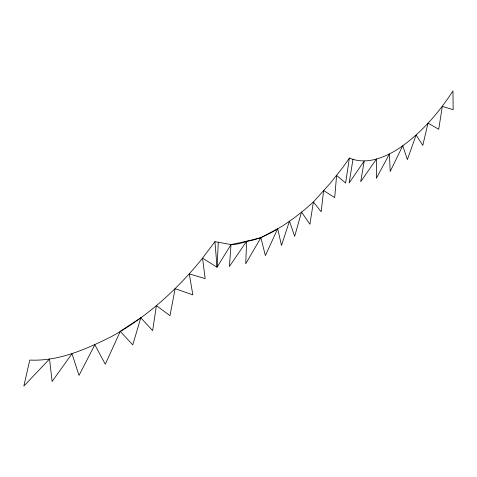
<?xml version="1.0" encoding="UTF-8"?>
<svg xmlns="http://www.w3.org/2000/svg" width="477" height="477" viewBox="0 0 477 477"><rect width="100%" height="100%" fill="white"/><g stroke="black" fill="none" stroke-linecap="round" stroke-linejoin="round"><path stroke-width="0.72" d="M218.299 242.137L217.053 267.233L202.546 258.164C177.402 289.432 147.095 316.889 111.868 336.357C86.415 349.128 58.892 361.447 29.783 360.075L23.85 386.078L49.536 358.996L52.112 381.493L71.979 353.719L79.033 375.429L94.81 344.74L105.304 364.225L120.27 331.354L140.804 317.807L152.646 330.639L156.39 305.584L169.973 315.649L175.148 288.663L192.845 294.869L189.262 273.864L205.164 278.598L202.546 258.164L214.93 241.66L231.011 244.576L246.627 241.284L260.877 237.677L272.057 232.221L283.565 225.317L294.267 217.87L304.451 209.838L313.401 201.968L330.215 183.281L343.16 167.004L349.391 158.036C365.877 165.096 384.128 157.935 398.277 148.866C420.517 133.906 438.47 113.299 452.965 90.922L453.15 109.662L442.346 106.341L438.709 129.285L428.006 123.126L422.789 145.431L416.135 134.991L407.34 159.616L402.761 145.67L390.186 171.505L389.441 153.976L376.401 178.243L376.574 158.936L360.695 181.707L364.231 161.011L349.158 182.953L352.998 159.193M277.68 228.763L265.373 255.559L260.877 237.677L245.721 263.781L246.627 241.284A87.673 45.249 -60.1 0 1 231.011 244.576L229.413 266.494L246.627 241.284L251.266 240.581L260.877 237.677L277.68 228.763L281.496 245.422L289.473 221.113L294.655 236.383L301.542 212.032L309.907 224.268L313.401 201.968L321.194 211.794L323.585 190.52L334.699 197.597L336.601 175.429L345.616 183.013L349.391 158.036M140.804 317.807L132.761 344.901L120.27 331.354M231.011 244.576L217.053 267.233L214.93 241.66"/></g></svg>
